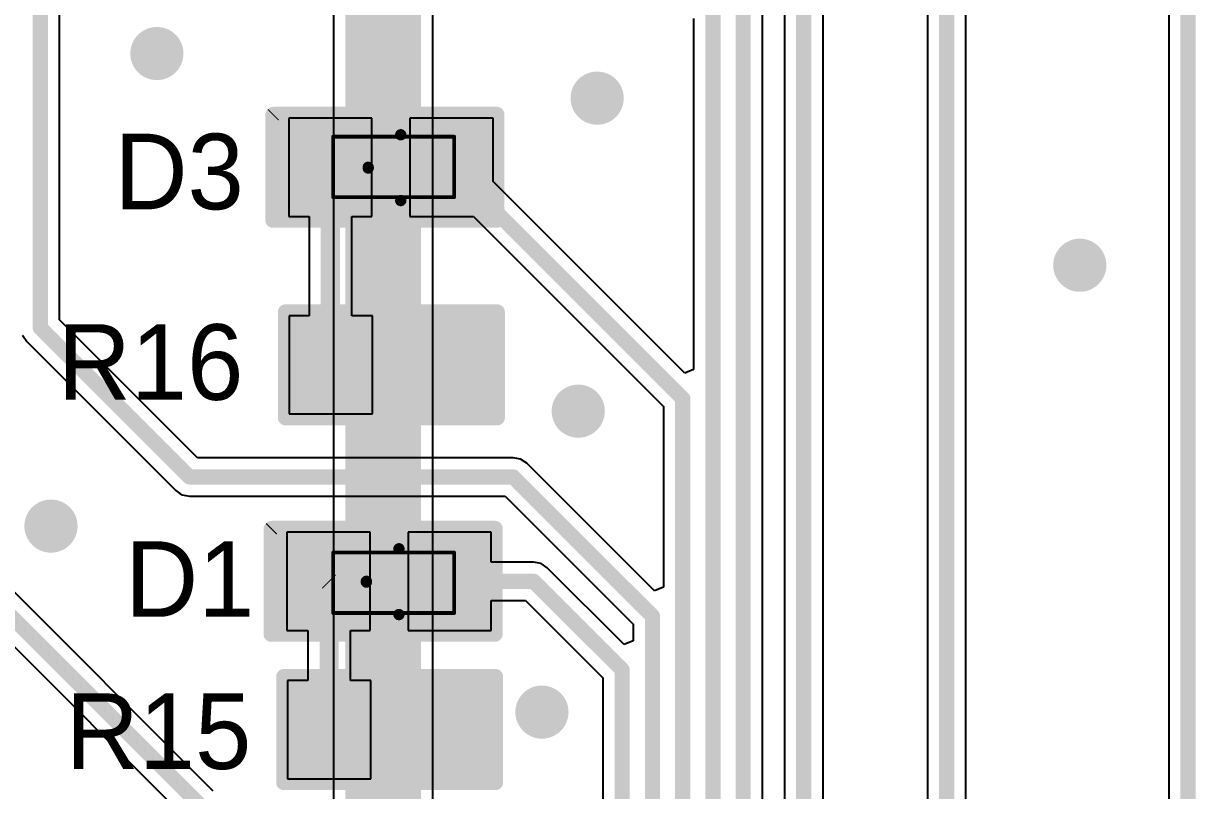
# Model space of a CAD drawing. Extents: x 10.58 to 11.54, y 9.91 to 15.27.
# Drawn here: x 10.929 to 11.539, y 13.856 to 14.256 of the extents above; entities that cross this region are included whole.
import ezdxf

# ---------------------------------------------------------------- set-up
doc = ezdxf.new("R2010")
doc.units = 0
doc.layers.get('0').update_dxf_attribs({"linetype": 'CONTINUOUS'})
for name, color, linetype in [('BOTTOMLAYER', 5, 'CONTINUOUS'), ('BOTTOMSOLDER', 6, 'CONTINUOUS'), ('KEEPOUTLAYER', 6, 'CONTINUOUS'), ('MULTILAYER', 9, 'CONTINUOUS'), ('TOPLAYER', 1, 'CONTINUOUS'), ('TOPOVERLAY', 2, 'CONTINUOUS'), ('TOPPASTE', 8, 'CONTINUOUS'), ('TOPSOLDER', 216, 'CONTINUOUS')]:
    doc.layers.add(name, color=color, linetype=linetype)

# ---------------------------------------------------------------- blocks, each defined once
blk = doc.blocks.new('R_0603_22')
at = {"layer": 'TOPLAYER'}
for points in [[(-0.015748, -0.019685), (-0.015748, 0.019685), (-0.047244, -0.019685), (-0.047244, 0.019685)], [(0.047244, -0.019685), (0.047244, 0.019685), (0.015748, -0.019685), (0.015748, 0.019685)]]:
    blk.add_solid(points, dxfattribs=at)
at = {"layer": 'TOPOVERLAY', "const_width": 0.007874}
for points in [[(-0.055118, -0.027559), (-0.055118, 0.027559)], [(-0.055118, 0.027559), (0.055118, 0.027559)], [(0.055118, -0.027559), (0.055118, 0.027559)], [(-0.055118, -0.027559), (0.055118, -0.027559)]]:
    blk.add_lwpolyline(points, dxfattribs=at)
at = {"layer": 'TOPOVERLAY', "const_width": 0.003937}
for points in [[(-0.057087, 0.027559, 1), (-0.05315, 0.027559, 1)], [(-0.057087, 0.027559, 1), (-0.05315, 0.027559, 1)], [(0.05315, 0.027559, 1), (0.057087, 0.027559, 1)], [(0.05315, 0.027559, 1), (0.057087, 0.027559, 1)], [(-0.057087, -0.027559, 1), (-0.05315, -0.027559, 1)], [(-0.057087, -0.027559, 1), (-0.05315, -0.027559, 1)], [(0.05315, -0.027559, 1), (0.057087, -0.027559, 1)], [(0.05315, -0.027559, 1), (0.057087, -0.027559, 1)]]:
    blk.add_lwpolyline(points, format="xyb", close=True, dxfattribs=at)
at = {"layer": 'TOPPASTE'}
for points in [[(-0.015748, -0.019685), (-0.015748, 0.019685), (-0.047244, -0.019685), (-0.047244, 0.019685)], [(0.047244, -0.019685), (0.047244, 0.019685), (0.015748, -0.019685), (0.015748, 0.019685)]]:
    blk.add_solid(points, dxfattribs=at)
at = {"layer": 'TOPSOLDER'}
for points in [[(-0.011748, -0.023685), (-0.011748, 0.023685), (-0.051244, -0.023685), (-0.051244, 0.023685)], [(0.051244, -0.023685), (0.051244, 0.023685), (0.011748, -0.023685), (0.011748, 0.023685)]]:
    blk.add_solid(points, dxfattribs=at)
blk = doc.blocks.new('R_0603_23')
at = {"layer": 'TOPLAYER'}
for points in [[(-0.015748, -0.019685), (-0.015748, 0.019685), (-0.047244, -0.019685), (-0.047244, 0.019685)], [(0.047244, -0.019685), (0.047244, 0.019685), (0.015748, -0.019685), (0.015748, 0.019685)]]:
    blk.add_solid(points, dxfattribs=at)
at = {"layer": 'TOPOVERLAY', "const_width": 0.007874}
for points in [[(-0.055118, -0.027559), (-0.055118, 0.027559)], [(-0.055118, 0.027559), (0.055118, 0.027559)], [(0.055118, -0.027559), (0.055118, 0.027559)], [(-0.055118, -0.027559), (0.055118, -0.027559)]]:
    blk.add_lwpolyline(points, dxfattribs=at)
at = {"layer": 'TOPOVERLAY', "const_width": 0.003937}
for points in [[(-0.057087, 0.027559, 1), (-0.05315, 0.027559, 1)], [(-0.057087, 0.027559, 1), (-0.05315, 0.027559, 1)], [(0.05315, 0.027559, 1), (0.057087, 0.027559, 1)], [(0.05315, 0.027559, 1), (0.057087, 0.027559, 1)], [(-0.057087, -0.027559, 1), (-0.05315, -0.027559, 1)], [(-0.057087, -0.027559, 1), (-0.05315, -0.027559, 1)], [(0.05315, -0.027559, 1), (0.057087, -0.027559, 1)], [(0.05315, -0.027559, 1), (0.057087, -0.027559, 1)]]:
    blk.add_lwpolyline(points, format="xyb", close=True, dxfattribs=at)
at = {"layer": 'TOPPASTE'}
for points in [[(-0.015748, -0.019685), (-0.015748, 0.019685), (-0.047244, -0.019685), (-0.047244, 0.019685)], [(0.047244, -0.019685), (0.047244, 0.019685), (0.015748, -0.019685), (0.015748, 0.019685)]]:
    blk.add_solid(points, dxfattribs=at)
at = {"layer": 'TOPSOLDER'}
for points in [[(-0.011748, -0.023685), (-0.011748, 0.023685), (-0.051244, -0.023685), (-0.051244, 0.023685)], [(0.051244, -0.023685), (0.051244, 0.023685), (0.011748, -0.023685), (0.011748, 0.023685)]]:
    blk.add_solid(points, dxfattribs=at)
blk = doc.blocks.new('LED_0603_55')
at = {"layer": 'TOPLAYER'}
for points in [[(0.038189, -0.046457), (0.038189, -0.007087), (0.006693, -0.046457), (0.006693, -0.007087)], [(0.101181, -0.046457), (0.101181, -0.007087), (0.069685, -0.046457), (0.069685, -0.007087)]]:
    blk.add_solid(points, dxfattribs=at)
at = {"layer": 'TOPOVERLAY'}
for points, const_width in [([(-0.009449, 0.000394, 1), (-0.005512, 0.000394, 1)], 0.003937), ([(-0.009449, 0.000394, 1), (-0.005512, 0.000394, 1)], 0.003937), ([(-0.009055, 0.000787, 1), (-0.005118, 0.000787, 1)], 0.003937), ([(-0.009055, 0.000787, 1), (-0.005118, 0.000787, 1)], 0.003937), ([(-0.002756, 0.000787, 1), (0.001181, 0.000787, 1)], 0.003937), ([(-0.002756, 0.000787, 1), (0.001181, 0.000787, 1)], 0.003937), ([(-0.002756, 0.000787, 1), (0.001181, 0.000787, 1)], 0.003937), ([(0.107087, 0.000787, 1), (0.111024, 0.000787, 1)], 0.003937), ([(0.107087, 0.000787, 1), (0.111024, 0.000787, 1)], 0.003937), ([(-0.009449, -0.005512, 1), (-0.005512, -0.005512, 1)], 0.003937), ([(-0.009449, -0.005512, 1), (-0.005512, -0.005512, 1)], 0.003937), ([(0.057579, -0.009843, 1), (0.060532, -0.009843, 1)], 0.002953), ([(0.057579, -0.009843, 1), (0.060532, -0.009843, 1)], 0.002953), ([(0.04065, -0.026772, 1), (0.043602, -0.026772, 1)], 0.002953), ([(0.04065, -0.026772, 1), (0.043602, -0.026772, 1)], 0.002953), ([(0.04065, -0.026772, 1), (0.043602, -0.026772, 1)], 0.002953), ([(0.04065, -0.027165, 1), (0.043602, -0.027165, 1)], 0.002953), ([(0.057579, -0.044095, 1), (0.060532, -0.044095, 1)], 0.002953), ([(0.057579, -0.044095, 1), (0.060532, -0.044095, 1)], 0.002953), ([(-0.009449, -0.054331, 1), (-0.005512, -0.054331, 1)], 0.003937), ([(-0.009449, -0.054331, 1), (-0.005512, -0.054331, 1)], 0.003937), ([(-0.002756, -0.054331, 1), (0.001181, -0.054331, 1)], 0.003937), ([(-0.002756, -0.054331, 1), (0.001181, -0.054331, 1)], 0.003937), ([(0.012598, -0.054331, 1), (0.016535, -0.054331, 1)], 0.003937), ([(0.107087, -0.054331, 1), (0.111024, -0.054331, 1)], 0.003937), ([(0.107087, -0.054331, 1), (0.111024, -0.054331, 1)], 0.003937)]:
    blk.add_lwpolyline(points, format="xyb", close=True, dxfattribs=dict(at, const_width=const_width))
for points, const_width in [([(-0.00748, 0.000394), (-0.007087, 0.000787)], 0.007874), ([(-0.00748, -0.005512), (-0.00748, 0.000394)], 0.007874), ([(-0.007087, 0.000787), (-0.000787, 0.000787)], 0.007874), ([(-0.000787, -0.054331), (-0.000787, 0.000787)], 0.007874), ([(-0.000787, 0.000787), (0.109055, 0.000787)], 0.007874), ([(0.109055, -0.054331), (0.109055, 0.000787)], 0.007874), ([(-0.00748, -0.054331), (-0.00748, -0.005512)], 0.007874), ([(0.042126, -0.026772), (0.059055, -0.009843)], 0.005906), ([(0.059055, -0.044095), (0.059055, -0.009843)], 0.005906), ([(0.042126, -0.026772), (0.042126, -0.026772)], 0.005906), ([(0.042126, -0.027165), (0.059055, -0.044095)], 0.005906), ([(-0.00748, -0.054331), (0.014567, -0.054331)], 0.007874), ([(-0.000787, -0.054331), (0.109055, -0.054331)], 0.007874)]:
    blk.add_lwpolyline(points, dxfattribs=dict(at, const_width=const_width))
at = {"layer": 'TOPPASTE'}
for points in [[(0.038189, -0.046457), (0.038189, -0.007087), (0.006693, -0.046457), (0.006693, -0.007087)], [(0.101181, -0.046457), (0.101181, -0.007087), (0.069685, -0.046457), (0.069685, -0.007087)]]:
    blk.add_solid(points, dxfattribs=at)
at = {"layer": 'TOPSOLDER'}
for points in [[(0.042189, -0.050457), (0.042189, -0.003087), (0.002693, -0.050457), (0.002693, -0.003087)], [(0.105181, -0.050457), (0.105181, -0.003087), (0.065685, -0.050457), (0.065685, -0.003087)]]:
    blk.add_solid(points, dxfattribs=at)
blk = doc.blocks.new('LED_0603_56')
at = {"layer": 'TOPLAYER'}
for points in [[(0.038189, -0.046457), (0.038189, -0.007087), (0.006693, -0.046457), (0.006693, -0.007087)], [(0.101181, -0.046457), (0.101181, -0.007087), (0.069685, -0.046457), (0.069685, -0.007087)]]:
    blk.add_solid(points, dxfattribs=at)
at = {"layer": 'TOPOVERLAY'}
for points, const_width in [([(-0.009449, 0.000394, 1), (-0.005512, 0.000394, 1)], 0.003937), ([(-0.009449, 0.000394, 1), (-0.005512, 0.000394, 1)], 0.003937), ([(-0.009055, 0.000787, 1), (-0.005118, 0.000787, 1)], 0.003937), ([(-0.009055, 0.000787, 1), (-0.005118, 0.000787, 1)], 0.003937), ([(-0.002756, 0.000787, 1), (0.001181, 0.000787, 1)], 0.003937), ([(-0.002756, 0.000787, 1), (0.001181, 0.000787, 1)], 0.003937), ([(-0.002756, 0.000787, 1), (0.001181, 0.000787, 1)], 0.003937), ([(0.107087, 0.000787, 1), (0.111024, 0.000787, 1)], 0.003937), ([(0.107087, 0.000787, 1), (0.111024, 0.000787, 1)], 0.003937), ([(-0.009449, -0.005512, 1), (-0.005512, -0.005512, 1)], 0.003937), ([(-0.009449, -0.005512, 1), (-0.005512, -0.005512, 1)], 0.003937), ([(0.057579, -0.009843, 1), (0.060532, -0.009843, 1)], 0.002953), ([(0.057579, -0.009843, 1), (0.060532, -0.009843, 1)], 0.002953), ([(0.04065, -0.026772, 1), (0.043602, -0.026772, 1)], 0.002953), ([(0.04065, -0.026772, 1), (0.043602, -0.026772, 1)], 0.002953), ([(0.04065, -0.026772, 1), (0.043602, -0.026772, 1)], 0.002953), ([(0.04065, -0.027165, 1), (0.043602, -0.027165, 1)], 0.002953), ([(0.057579, -0.044095, 1), (0.060532, -0.044095, 1)], 0.002953), ([(0.057579, -0.044095, 1), (0.060532, -0.044095, 1)], 0.002953), ([(-0.009449, -0.054331, 1), (-0.005512, -0.054331, 1)], 0.003937), ([(-0.009449, -0.054331, 1), (-0.005512, -0.054331, 1)], 0.003937), ([(-0.002756, -0.054331, 1), (0.001181, -0.054331, 1)], 0.003937), ([(-0.002756, -0.054331, 1), (0.001181, -0.054331, 1)], 0.003937), ([(0.012598, -0.054331, 1), (0.016535, -0.054331, 1)], 0.003937), ([(0.107087, -0.054331, 1), (0.111024, -0.054331, 1)], 0.003937), ([(0.107087, -0.054331, 1), (0.111024, -0.054331, 1)], 0.003937)]:
    blk.add_lwpolyline(points, format="xyb", close=True, dxfattribs=dict(at, const_width=const_width))
for points, const_width in [([(-0.00748, 0.000394), (-0.007087, 0.000787)], 0.007874), ([(-0.00748, -0.005512), (-0.00748, 0.000394)], 0.007874), ([(-0.007087, 0.000787), (-0.000787, 0.000787)], 0.007874), ([(-0.000787, -0.054331), (-0.000787, 0.000787)], 0.007874), ([(-0.000787, 0.000787), (0.109055, 0.000787)], 0.007874), ([(0.109055, -0.054331), (0.109055, 0.000787)], 0.007874), ([(-0.00748, -0.054331), (-0.00748, -0.005512)], 0.007874), ([(0.042126, -0.026772), (0.059055, -0.009843)], 0.005906), ([(0.059055, -0.044095), (0.059055, -0.009843)], 0.005906), ([(0.042126, -0.026772), (0.042126, -0.026772)], 0.005906), ([(0.042126, -0.027165), (0.059055, -0.044095)], 0.005906), ([(-0.00748, -0.054331), (0.014567, -0.054331)], 0.007874), ([(-0.000787, -0.054331), (0.109055, -0.054331)], 0.007874)]:
    blk.add_lwpolyline(points, dxfattribs=dict(at, const_width=const_width))
at = {"layer": 'TOPPASTE'}
for points in [[(0.038189, -0.046457), (0.038189, -0.007087), (0.006693, -0.046457), (0.006693, -0.007087)], [(0.101181, -0.046457), (0.101181, -0.007087), (0.069685, -0.046457), (0.069685, -0.007087)]]:
    blk.add_solid(points, dxfattribs=at)
at = {"layer": 'TOPSOLDER'}
for points in [[(0.042189, -0.050457), (0.042189, -0.003087), (0.002693, -0.050457), (0.002693, -0.003087)], [(0.105181, -0.050457), (0.105181, -0.003087), (0.065685, -0.050457), (0.065685, -0.003087)]]:
    blk.add_solid(points, dxfattribs=at)

msp = doc.modelspace()

# ---------------------------------------------------------------- linework, layer by layer
at = {"layer": 'BOTTOMLAYER'}
for p, q in [((11.525096, 15.092065), (11.525096, 13.430105)), ((11.090421, 14.785075), (11.090421, 13.479266)), ((11.142044, 13.505077), (11.142044, 14.774383))]:
    msp.add_line(p, q, dxfattribs=at)
at = {"layer": 'BOTTOMLAYER', "const_width": 0.03937}
msp.add_lwpolyline([(11.116233, 13.479266), (11.116233, 14.785075)], dxfattribs=at)
at = {"layer": 'BOTTOMLAYER', "const_width": 0.009843}
for points in [[(10.993595, 14.239896, 1), (11.003438, 14.239896, 1)], [(11.222729, 14.216667, 1), (11.232571, 14.216667, 1)], [(11.47391, 14.12966, 1), (11.483752, 14.12966, 1)], [(11.212886, 14.053675, 1), (11.222729, 14.053675, 1)], [(10.938477, 13.993833, 1), (10.948319, 13.993833, 1)], [(11.193989, 13.896983, 1), (11.203831, 13.896983, 1)]]:
    msp.add_lwpolyline(points, format="xyb", close=True, dxfattribs=at)
at = {"layer": 'BOTTOMSOLDER', "const_width": 0.013843}
for points in [[(10.991595, 14.239896, 1), (11.005437, 14.239896, 1)], [(11.220729, 14.216667, 1), (11.234571, 14.216667, 1)], [(11.47191, 14.12966, 1), (11.485752, 14.12966, 1)], [(11.210886, 14.053675, 1), (11.224729, 14.053675, 1)], [(10.936477, 13.993833, 1), (10.950319, 13.993833, 1)], [(11.191989, 13.896983, 1), (11.205831, 13.896983, 1)]]:
    msp.add_lwpolyline(points, format="xyb", close=True, dxfattribs=at)
at = {"layer": 'KEEPOUTLAYER', "const_width": 0.007874}
msp.add_lwpolyline([(11.535131, 12.641469), (11.535131, 15.102101)], dxfattribs=at)
at = {"layer": 'MULTILAYER', "const_width": 0.009843}
for points in [[(10.993595, 14.239896, 1), (11.003438, 14.239896, 1)], [(11.222729, 14.216667, 1), (11.232571, 14.216667, 1)], [(11.47391, 14.12966, 1), (11.483752, 14.12966, 1)], [(11.212886, 14.053675, 1), (11.222729, 14.053675, 1)], [(10.938477, 13.993833, 1), (10.948319, 13.993833, 1)], [(11.193989, 13.896983, 1), (11.203831, 13.896983, 1)]]:
    msp.add_lwpolyline(points, format="xyb", close=True, dxfattribs=at)
at = {"layer": 'TOPLAYER'}
for p, q in [((11.525096, 15.092065), (11.525096, 13.467506)), ((11.419575, 13.564699), (11.419575, 14.929266)), ((11.399505, 14.925109), (11.399505, 13.568856)), ((10.94789, 14.101171), (10.94789, 14.75701)), ((11.345186, 13.579439), (11.345186, 14.53397)), ((11.325116, 14.529813), (11.325116, 13.579439)), ((11.31369, 13.601093), (11.31369, 14.464659)), ((11.277871, 14.258112), (11.277871, 14.075327)), ((11.110467, 14.206258), (11.06716, 14.206258)), ((11.06716, 14.206258), (11.06716, 14.155077)), ((11.110467, 14.155077), (11.110467, 14.206258)), ((11.17346, 14.206258), (11.130153, 14.206258)), ((11.130153, 14.206258), (11.130153, 14.155077)), ((11.17346, 14.173206), (11.17346, 14.206258)), ((11.273252, 14.073413), (11.17346, 14.173206)), ((11.06716, 14.155077), (11.077695, 14.155077)), ((11.077695, 14.155077), (11.077695, 14.103391)), ((11.099933, 14.103391), (11.099933, 14.155077)), ((11.099933, 14.155077), (11.110467, 14.155077)), ((11.130153, 14.155077), (11.163205, 14.155077)), ((11.163205, 14.155077), (11.262123, 14.056158)), ((11.077695, 14.103391), (11.067409, 14.103391)), ((11.067409, 14.103391), (11.067409, 14.05221)), ((11.110716, 14.103391), (11.099933, 14.103391)), ((11.110716, 14.05221), (11.110716, 14.103391)), ((11.019602, 14.029459), (10.94789, 14.101171)), ((10.928584, 14.093174), (10.930759, 14.089918)), ((10.930759, 14.089918), (11.008349, 14.012327)), ((11.277871, 14.075327), (11.273252, 14.073413)), ((11.262123, 14.056158), (11.262123, 13.961974)), ((11.067409, 14.05221), (11.110716, 14.05221)), ((11.183949, 14.029459), (11.019602, 14.029459)), ((11.18779, 14.028695), (11.183949, 14.029459)), ((11.191045, 14.026519), (11.18779, 14.028695)), ((11.257504, 13.960061), (11.191045, 14.026519)), ((11.008349, 14.012327), (11.010525, 14.010874)), ((11.010525, 14.010874), (11.011605, 14.010152)), ((11.011605, 14.010152), (11.015445, 14.009388)), ((11.015445, 14.009388), (11.179793, 14.009388)), ((11.179793, 14.009388), (11.246375, 13.942805)), ((11.10952, 13.990675), (11.066213, 13.990675)), ((11.066213, 13.990675), (11.066213, 13.939493)), ((11.10952, 13.939493), (11.10952, 13.990675)), ((11.172512, 13.990675), (11.129205, 13.990675)), ((11.129205, 13.990675), (11.129205, 13.939493)), ((11.172512, 13.975119), (11.172512, 13.990675)), ((11.027865, 13.855837), (10.905206, 13.978496)), ((11.194588, 13.975119), (11.172512, 13.975119)), ((11.198428, 13.974355), (11.194588, 13.975119)), ((11.201684, 13.97218), (11.198428, 13.974355)), ((11.241756, 13.932108), (11.201684, 13.97218)), ((10.891014, 13.964304), (11.016612, 13.838705)), ((11.262123, 13.961974), (11.257504, 13.960061)), ((11.172512, 13.939493), (11.172512, 13.955049)), ((11.172512, 13.955049), (11.190431, 13.955049)), ((11.190431, 13.955049), (11.230627, 13.914853)), ((11.066213, 13.939493), (11.077044, 13.939493)), ((11.077044, 13.939493), (11.077044, 13.913491)), ((11.099282, 13.913491), (11.099282, 13.939493)), ((11.099282, 13.939493), (11.10952, 13.939493)), ((11.129205, 13.939493), (11.172512, 13.939493)), ((11.246375, 13.942805), (11.246375, 13.934022)), ((11.246375, 13.934022), (11.241756, 13.932108)), ((11.230627, 13.914853), (11.230627, 13.601093)), ((11.077044, 13.913491), (11.066509, 13.913491)), ((11.066509, 13.913491), (11.066509, 13.86231)), ((11.109816, 13.913491), (11.099282, 13.913491)), ((11.109816, 13.86231), (11.109816, 13.913491)), ((11.066509, 13.86231), (11.109816, 13.86231))]:
    msp.add_line(p, q, dxfattribs=at)
for points, const_width in [([(11.40954, 13.564699), (11.40954, 14.929266)], 0.007874), ([(10.937855, 14.097014), (10.937855, 14.782601)], 0.007874), ([(11.335151, 13.569597), (11.335151, 14.53397)], 0.007874), ([(11.303655, 13.601093), (11.303655, 14.464659)], 0.007874), ([(11.287907, 13.597156), (11.287907, 14.262268)], 0.007874), ([(11.088814, 14.078049), (11.088814, 14.180668)], 0.01), ([(11.151806, 14.180668), (11.272159, 14.060315)], 0.007874), ([(10.937855, 14.097014), (11.015445, 14.019423)], 0.007874), ([(11.272159, 13.597156), (11.272159, 14.060315)], 0.007874), ([(11.015445, 14.019423), (11.183949, 14.019423)], 0.007874), ([(11.183949, 14.019423), (11.256411, 13.946962)], 0.007874), ([(10.889459, 13.980051), (11.023708, 13.845801)], 0.007874), ([(11.087867, 13.965084), (11.088163, 13.964788)], 0.01), ([(11.088163, 13.887901), (11.088163, 13.964788)], 0.01), ([(11.150859, 13.965084), (11.194588, 13.965084)], 0.007874), ([(11.194588, 13.965084), (11.240663, 13.919009)], 0.007874), ([(11.256411, 13.597156), (11.256411, 13.946962)], 0.007874), ([(11.240663, 13.601093), (11.240663, 13.919009)], 0.007874)]:
    msp.add_lwpolyline(points, dxfattribs=dict(at, const_width=const_width))
for points, const_width in [([(10.993595, 14.239896, 1), (11.003438, 14.239896, 1)], 0.009843), ([(11.222729, 14.216667, 1), (11.232571, 14.216667, 1)], 0.009843), ([(11.086314, 14.180668, 1), (11.091314, 14.180668, 1)], 0.005), ([(11.149838, 14.180668, 1), (11.153775, 14.180668, 1)], 0.003937), ([(11.47391, 14.12966, 1), (11.483752, 14.12966, 1)], 0.009843), ([(10.935886, 14.097014, 1), (10.939823, 14.097014, 1)], 0.003937), ([(10.935886, 14.097014, 1), (10.939823, 14.097014, 1)], 0.003937), ([(11.086314, 14.078049, 1), (11.091314, 14.078049, 1)], 0.005), ([(11.212886, 14.053675, 1), (11.222729, 14.053675, 1)], 0.009843), ([(11.27019, 14.060315, 1), (11.274127, 14.060315, 1)], 0.003937), ([(11.27019, 14.060315, 1), (11.274127, 14.060315, 1)], 0.003937), ([(11.013477, 14.019423, 1), (11.017414, 14.019423, 1)], 0.003937), ([(11.013477, 14.019423, 1), (11.017414, 14.019423, 1)], 0.003937), ([(11.181981, 14.019423, 1), (11.185918, 14.019423, 1)], 0.003937), ([(11.181981, 14.019423, 1), (11.185918, 14.019423, 1)], 0.003937), ([(10.938477, 13.993833, 1), (10.948319, 13.993833, 1)], 0.009843), ([(11.085367, 13.965084, 1), (11.090367, 13.965084, 1)], 0.005), ([(11.085663, 13.964788, 1), (11.090663, 13.964788, 1)], 0.005), ([(11.085663, 13.964788, 1), (11.090663, 13.964788, 1)], 0.005), ([(11.14889, 13.965084, 1), (11.152827, 13.965084, 1)], 0.003937), ([(11.192619, 13.965084, 1), (11.196556, 13.965084, 1)], 0.003937), ([(11.192619, 13.965084, 1), (11.196556, 13.965084, 1)], 0.003937), ([(11.254442, 13.946962, 1), (11.258379, 13.946962, 1)], 0.003937), ([(11.254442, 13.946962, 1), (11.258379, 13.946962, 1)], 0.003937), ([(11.238694, 13.919009, 1), (11.242631, 13.919009, 1)], 0.003937), ([(11.238694, 13.919009, 1), (11.242631, 13.919009, 1)], 0.003937), ([(11.193989, 13.896983, 1), (11.203831, 13.896983, 1)], 0.009843), ([(11.085663, 13.887901, 1), (11.090663, 13.887901, 1)], 0.005)]:
    msp.add_lwpolyline(points, format="xyb", close=True, dxfattribs=dict(at, const_width=const_width))
at = {"layer": 'TOPOVERLAY', "const_width": 0.001969}
for points in [[(11.090249, 14.165092), (11.090249, 14.196588)], [(11.090249, 14.196588), (11.153241, 14.196588)], [(11.153241, 14.165092), (11.153241, 14.196588)], [(11.090249, 14.165092), (11.153241, 14.165092)], [(11.090249, 13.948557), (11.090249, 13.980053)], [(11.090249, 13.980053), (11.153241, 13.980053)], [(11.153241, 13.948557), (11.153241, 13.980053)], [(11.090249, 13.948557), (11.153241, 13.948557)]]:
    msp.add_lwpolyline(points, dxfattribs=at)
at = {"layer": 'TOPOVERLAY', "const_width": 0.000984}
for points in [[(11.089757, 14.196588, 1), (11.090741, 14.196588, 1)], [(11.089757, 14.196588, 1), (11.090741, 14.196588, 1)], [(11.152749, 14.196588, 1), (11.153733, 14.196588, 1)], [(11.152749, 14.196588, 1), (11.153733, 14.196588, 1)], [(11.089757, 14.165092, 1), (11.090741, 14.165092, 1)], [(11.089757, 14.165092, 1), (11.090741, 14.165092, 1)], [(11.152749, 14.165092, 1), (11.153733, 14.165092, 1)], [(11.152749, 14.165092, 1), (11.153733, 14.165092, 1)], [(11.089757, 13.980053, 1), (11.090741, 13.980053, 1)], [(11.089757, 13.980053, 1), (11.090741, 13.980053, 1)], [(11.152749, 13.980053, 1), (11.153733, 13.980053, 1)], [(11.152749, 13.980053, 1), (11.153733, 13.980053, 1)], [(11.089757, 13.948557, 1), (11.090741, 13.948557, 1)], [(11.089757, 13.948557, 1), (11.090741, 13.948557, 1)], [(11.152749, 13.948557, 1), (11.153733, 13.948557, 1)], [(11.152749, 13.948557, 1), (11.153733, 13.948557, 1)]]:
    msp.add_lwpolyline(points, format="xyb", close=True, dxfattribs=at)
at = {"layer": 'TOPSOLDER', "const_width": 0.013843}
for points in [[(10.991595, 14.239896, 1), (11.005437, 14.239896, 1)], [(11.220729, 14.216667, 1), (11.234571, 14.216667, 1)], [(11.47191, 14.12966, 1), (11.485752, 14.12966, 1)], [(11.210886, 14.053675, 1), (11.224729, 14.053675, 1)], [(10.936477, 13.993833, 1), (10.950319, 13.993833, 1)], [(11.191989, 13.896983, 1), (11.205831, 13.896983, 1)]]:
    msp.add_lwpolyline(points, format="xyb", close=True, dxfattribs=at)

# ---------------------------------------------------------------- block references
for name, p in [('LED_0603_56', (11.066373, 14.207439)), ('LED_0603_55', (11.065426, 13.991856))]:
    msp.add_blockref(name, p)
at = {"rotation": 360}
for name, p in [('R_0603_22', (11.120559, 14.077801)), ('R_0603_23', (11.119659, 13.887901))]:
    msp.add_blockref(name, p, dxfattribs=at)

# ---------------------------------------------------------------- texts
at = {"layer": 'TOPOVERLAY'}
for s, p in [('D3', (10.976469, 14.158793)), ('R16', (10.946941, 14.059581)), ('D1', (10.981981, 13.946589))]:
    msp.add_text(s, height=0.03937, dxfattribs=at).set_placement(p)
msp.add_text('R15', height=0.03937, rotation=360, dxfattribs=at).set_placement((10.951091, 13.867349))

doc.saveas('drawing.dxf')
